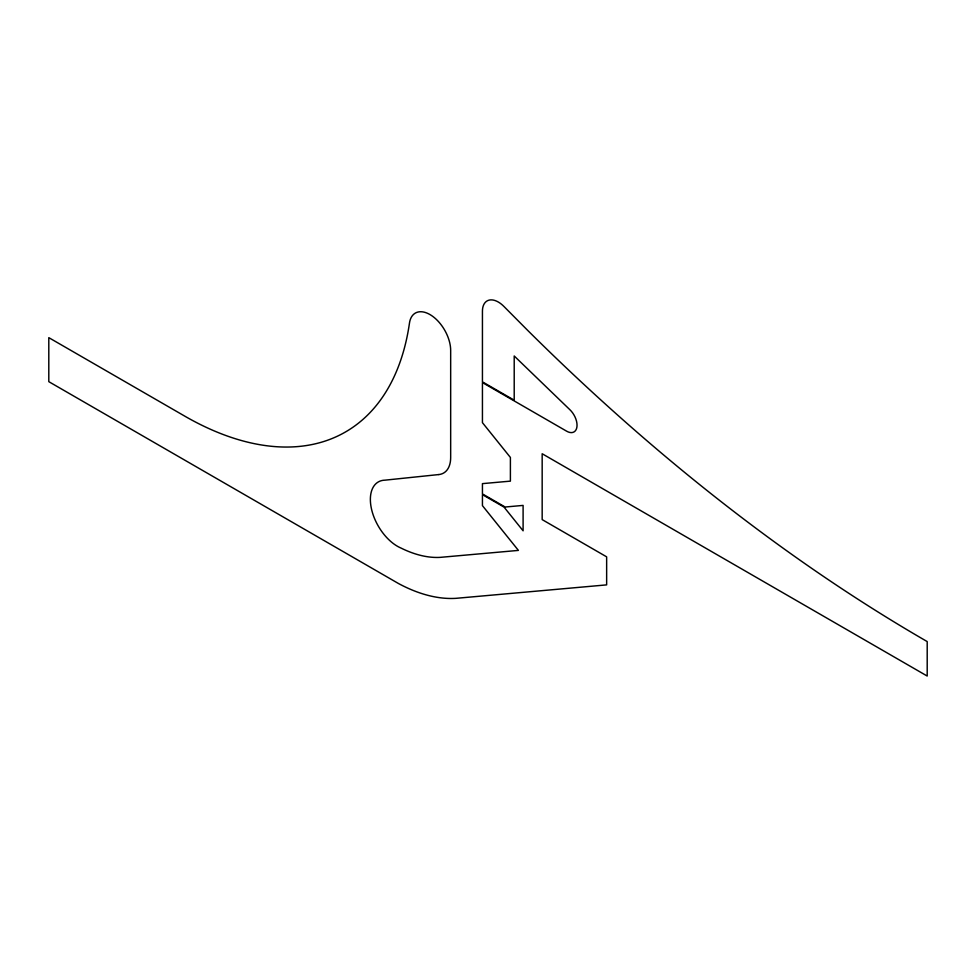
<?xml version="1.0" encoding="UTF-8"?>
<svg xmlns="http://www.w3.org/2000/svg" width="976" height="976" viewBox="0 0 976 976"><rect width="100%" height="100%" fill="white"/><g stroke="black" fill="none" stroke-linecap="round" stroke-linejoin="round"><path stroke-width="1.46" d="M438.834 474.556L384.959 480.168A38.198 22.058 60 0 0 371.136 507.276A38.198 22.058 60 0 0 397.366 546.231A43.029 24.851 60 0 0 401.038 548.073A134.883 77.873 60 0 0 440.176 557.369L518.415 550.403L482.437 505.641L482.437 494.637L504.055 507.117L523.099 530.81L523.099 505.409L505.153 507.02L482.437 493.905L482.437 483.632L510.399 481.131L510.399 457.451L482.437 422.669L482.437 382.58L566.678 431.209A14.664 8.467 60 0 0 576.926 426.939A14.664 8.467 60 0 0 569.728 409.566L514.206 355.984L514.206 400.184L482.437 381.848L482.437 311.222A22.46 12.969 60 0 1 504.031 306.562L527.565 330.266A1667.679 962.836 60 0 0 927.2 641.574L927.2 676.039L542.168 453.742L542.168 519.61L606.645 556.845L606.645 584.88L456.06 598.325A180.255 104.066 60 0 1 398.428 583.489L48.8 381.665L48.8 337.647L184.574 416.032A321.787 185.782 60 0 0 409.481 323.019A29.292 16.909 60 0 1 431.538 315.541A29.292 16.909 60 0 1 450.668 350.433L450.668 457.463A34.026 19.642 60 0 1 438.834 474.556"/></g></svg>
